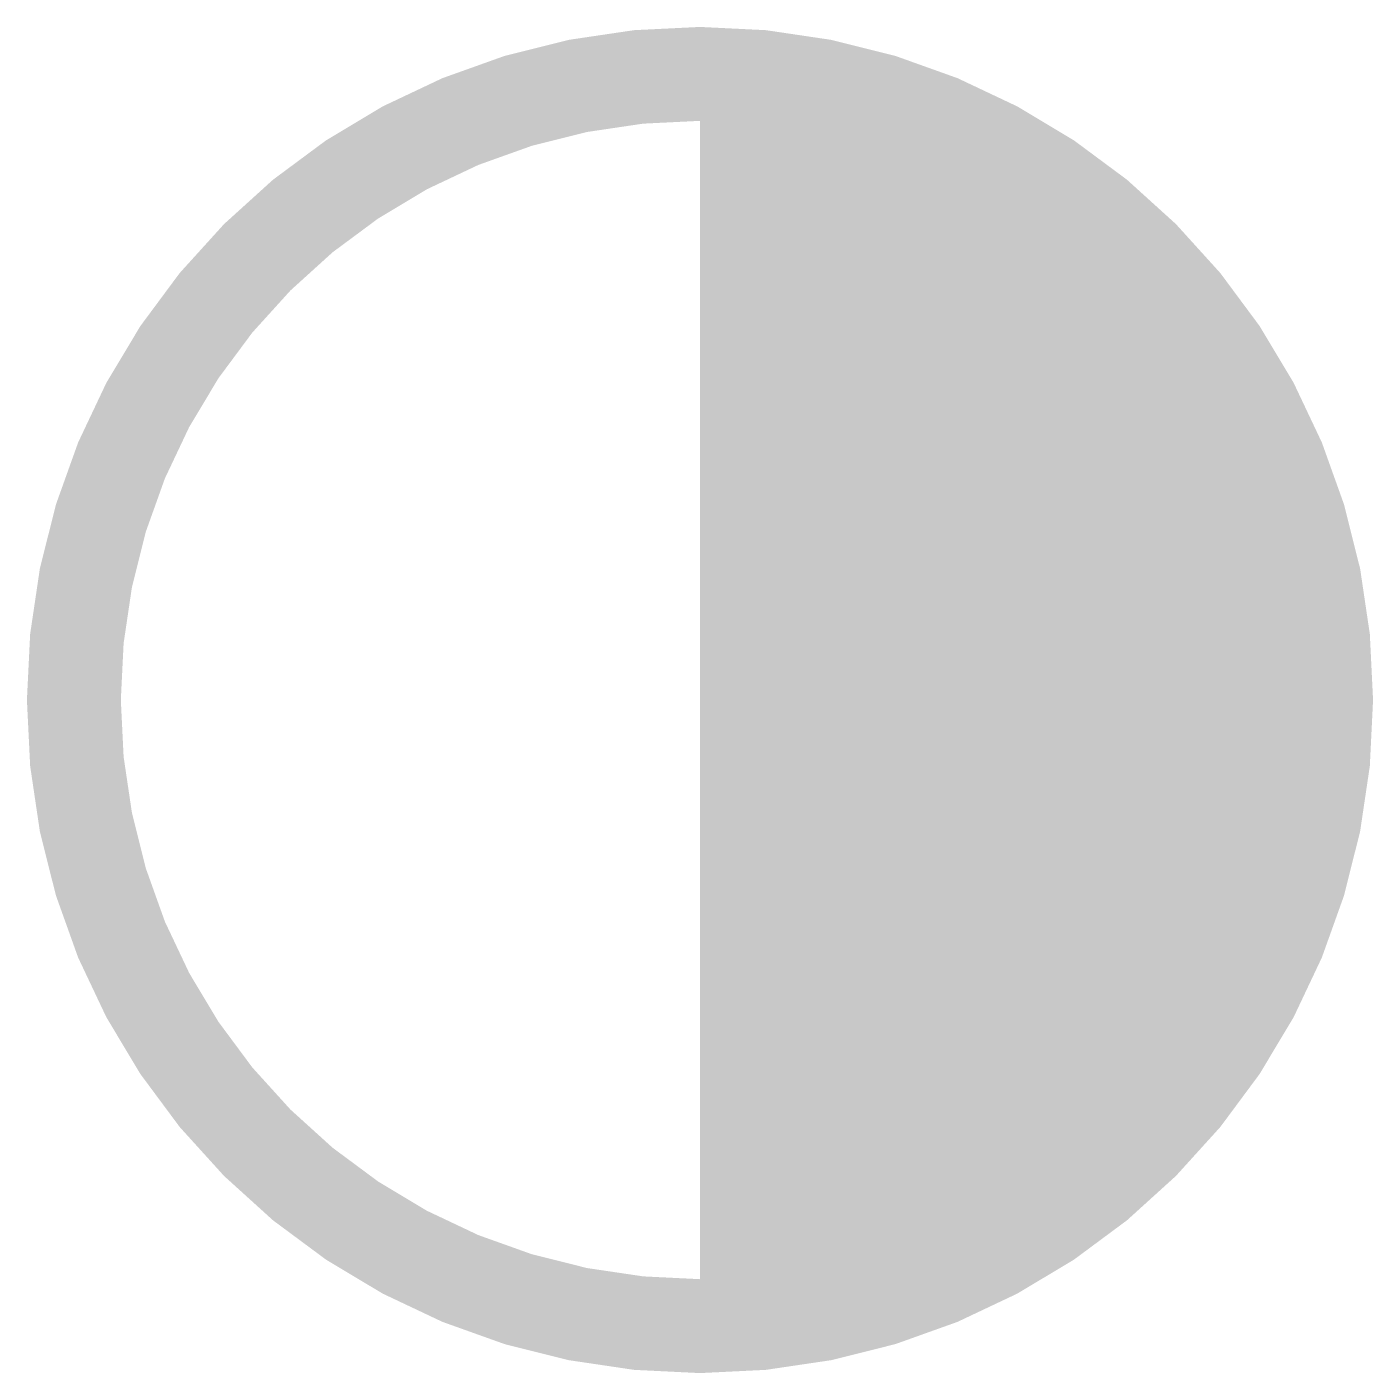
# Model space of a CAD drawing. Extents: x 0 to 4.3, y 0 to 4.3.
import ezdxf

# ---------------------------------------------------------------- set-up
doc = ezdxf.new("R2010")
doc.units = 0
doc.header["$MEASUREMENT"] = 0
doc.layers.get('0').update_dxf_attribs({"linetype": 'CONTINUOUS'})

msp = doc.modelspace()

# ---------------------------------------------------------------- linework, layer by layer
for points, const_width in [([(2.1495, 0.1498, 1), (2.1495, 4.1498, 1), (2.1495, 0.1498, 1)], 0.3), ([(2.1495, 1.1498, 0.414214), (3.1495, 2.1498, 0.414214), (2.1495, 3.1498, 0.414214)], 2)]:
    msp.add_lwpolyline(points, format="xyb", dxfattribs=dict(const_width=const_width))

doc.saveas('drawing.dxf')
